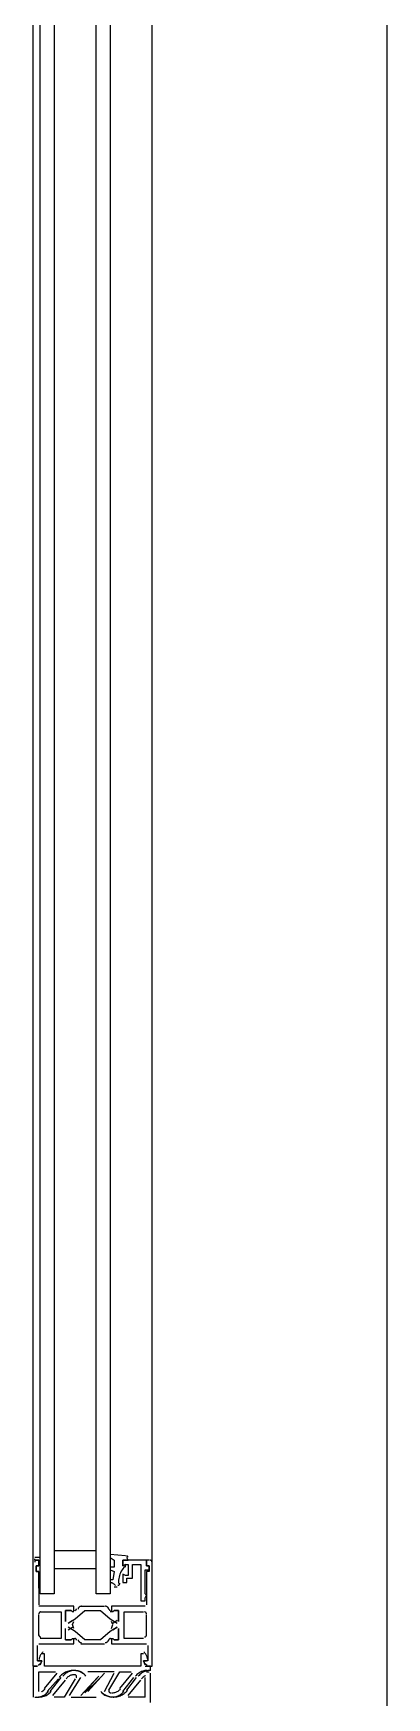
# Model space of a CAD drawing. Header units: millimetres. Extents: x 7649 to 34105, y 3983 to 25377.
# Drawn here: x 8473 to 8607, y 17066 to 17696 of the extents above; entities that cross this region are included whole.
import ezdxf

# ---------------------------------------------------------------- set-up
doc = ezdxf.new("R2010")
doc.units = ezdxf.units.MM

msp = doc.modelspace()

# ---------------------------------------------------------------- linework, layer by layer
at = {"layer": 'GEOMETRY', "color": 7}
for p, q in [((8606.71944, 19536.48056), (8606.71944, 14604.64722)), ((8472.84028, 17117.65972), (8472.84028, 18283.41389)), ((8472.84028, 17116.60139), (8472.84028, 18283.41389)), ((8517.81944, 17116.60139), (8517.81944, 18284.47222)), ((8480.77778, 17121.36389), (8496.65278, 17121.36389)), ((8507.76528, 17119.24722), (8501.94444, 17119.77639)), ((8501.94444, 17119.77639), (8501.94444, 17118.71806)), ((8508.16474, 17119.23568), (8508.09902, 17119.2442)), ((8508.22896, 17119.22186), (8508.16474, 17119.23568)), ((8508.2914, 17119.20291), (8508.22896, 17119.22186)), ((8508.35179, 17119.17901), (8508.2914, 17119.20291)), ((8508.40985, 17119.15036), (8508.35179, 17119.17901)), ((8508.46529, 17119.11713), (8508.40985, 17119.15036)), ((8508.51785, 17119.0795), (8508.46529, 17119.11713)), ((8508.56725, 17119.03765), (8508.51785, 17119.0795)), ((8508.61321, 17118.99177), (8508.56725, 17119.03765)), ((8472.84028, 17077.44306), (8472.84028, 17116.60139)), ((8475.48611, 17118.71806), (8473.36944, 17118.71806)), ((8473.36944, 17117.65972), (8473.36944, 17118.18889)), ((8474.95694, 17117.65972), (8473.36944, 17117.65972)), ((8473.37669, 17116.97368), (8473.36944, 17116.86597)), ((8473.3978, 17117.07698), (8473.37669, 17116.97368)), ((8473.43182, 17117.17494), (8473.3978, 17117.07698)), ((8473.47781, 17117.26659), (8473.43182, 17117.17494)), ((8473.53483, 17117.35101), (8473.47781, 17117.26659)), ((8473.60193, 17117.42724), (8473.53483, 17117.35101)), ((8473.67816, 17117.49433), (8473.60193, 17117.42724)), ((8473.76257, 17117.55135), (8473.67816, 17117.49433)), ((8473.85423, 17117.59735), (8473.76257, 17117.55135)), ((8473.95218, 17117.63137), (8473.85423, 17117.59735)), ((8473.89861, 17117.65972), (8474.95694, 17117.65972)), ((8473.89861, 17113.42639), (8473.89861, 17115.54306)), ((8473.89861, 17115.54306), (8474.95694, 17115.54306)), ((8474.95694, 17115.54306), (8473.89861, 17115.54306)), ((8473.89861, 17115.54306), (8473.89861, 17113.42639)), ((8474.95694, 17113.42639), (8473.89861, 17113.42639)), ((8473.89861, 17113.42639), (8474.95694, 17113.42639)), ((8474.05549, 17117.65248), (8473.95218, 17117.63137)), ((8474.16319, 17117.65972), (8474.05549, 17117.65248)), ((8474.95694, 17115.54306), (8474.95694, 17117.65972)), ((8474.95694, 17117.65972), (8474.95694, 17115.54306)), ((8474.95694, 17107.07639), (8474.95694, 17113.42639)), ((8474.95694, 17113.42639), (8474.95694, 17100.72639)), ((8475.48611, 17107.07639), (8475.48611, 17118.71806)), ((8480.77778, 17114.48472), (8496.65278, 17114.48472)), ((8501.94444, 17118.71806), (8503.53194, 17117.65972)), ((8503.53194, 17115.01389), (8501.94444, 17115.01389)), ((8501.94444, 17115.01389), (8501.94444, 17113.95556)), ((8501.94444, 17113.95556), (8503.53194, 17113.42639)), ((8503.53194, 17113.42639), (8503.00278, 17110.25139)), ((8503.53194, 17117.65972), (8503.53194, 17115.01389)), ((8505.88288, 17112.91319), (8505.65414, 17112.37061)), ((8506.15028, 17113.43859), (8505.88288, 17112.91319)), ((8506.45552, 17113.94463), (8506.15028, 17113.43859)), ((8506.79777, 17114.42913), (8506.45552, 17113.94463)), ((8506.70694, 17115.54306), (8506.70694, 17117.65972)), ((8506.70694, 17117.65972), (8508.82361, 17117.65972)), ((8515.70278, 17117.65972), (8506.70694, 17117.65972)), ((8506.70694, 17117.65972), (8506.70694, 17115.54306)), ((8507.76528, 17116.07222), (8506.70694, 17115.54306)), ((8506.70694, 17115.54306), (8507.76528, 17116.07222)), ((8507.17621, 17114.88992), (8506.79777, 17114.42913)), ((8507.59001, 17115.32483), (8507.17621, 17114.88992)), ((8507.76528, 17115.01389), (8507.76528, 17116.07222)), ((8507.76528, 17116.07222), (8508.82361, 17116.07222)), ((8508.82361, 17117.65972), (8508.29444, 17118.71806)), ((8508.65545, 17118.94203), (8508.61321, 17118.99177)), ((8508.6937, 17118.88863), (8508.65545, 17118.94203)), ((8508.72768, 17118.83173), (8508.6937, 17118.88863)), ((8508.82361, 17116.07222), (8508.82361, 17111.83889)), ((8510.41111, 17110.78056), (8510.41111, 17116.07222)), ((8510.41111, 17116.07222), (8513.58611, 17116.07222)), ((8513.58611, 17116.07222), (8513.58611, 17102.31389)), ((8515.17361, 17104.95972), (8515.17361, 17113.95556)), ((8515.17361, 17113.95556), (8516.76111, 17113.95556)), ((8515.70278, 17115.54306), (8515.70278, 17117.65972)), ((8516.76111, 17117.65972), (8515.70278, 17117.65972)), ((8515.70278, 17117.65972), (8515.70278, 17115.54306)), ((8516.76111, 17115.54306), (8515.70278, 17115.54306)), ((8515.70278, 17115.54306), (8516.76111, 17115.54306)), ((8516.76111, 17113.42639), (8515.70278, 17113.42639)), ((8515.70278, 17113.42639), (8515.70278, 17100.72639)), ((8516.76111, 17113.95556), (8516.76111, 17115.54306)), ((8516.76111, 17115.54306), (8516.76111, 17113.42639)), ((8517.1334, 17117.65248), (8517.02569, 17117.65972)), ((8517.23671, 17117.63137), (8517.1334, 17117.65248)), ((8517.33466, 17117.59735), (8517.23671, 17117.63137)), ((8517.42632, 17117.55135), (8517.33466, 17117.59735)), ((8517.51073, 17117.49433), (8517.42632, 17117.55135)), ((8517.58696, 17117.42724), (8517.51073, 17117.49433)), ((8517.65406, 17117.35101), (8517.58696, 17117.42724)), ((8517.71107, 17117.26659), (8517.65406, 17117.35101)), ((8517.75707, 17117.17494), (8517.71107, 17117.26659)), ((8517.79109, 17117.07698), (8517.75707, 17117.17494)), ((8517.8122, 17116.97368), (8517.79109, 17117.07698)), ((8517.81944, 17116.86597), (8517.8122, 17116.97368)), ((8517.81944, 17077.44306), (8517.81944, 17116.60139)), ((8474.95694, 17107.07639), (8475.48611, 17107.07639)), ((8503.00278, 17110.25139), (8501.94444, 17110.25139)), ((8501.94444, 17110.25139), (8501.94444, 17109.19306)), ((8502.19048, 17109.14792), (8501.99677, 17109.17575)), ((8502.38081, 17109.1074), (8502.19048, 17109.14792)), ((8502.56718, 17109.05451), (8502.38081, 17109.1074)), ((8502.74905, 17108.98956), (8502.56718, 17109.05451)), ((8502.92585, 17108.91286), (8502.74905, 17108.98956)), ((8503.09701, 17108.82473), (8502.92585, 17108.91286)), ((8503.26197, 17108.72548), (8503.09701, 17108.82473)), ((8503.42017, 17108.61543), (8503.26197, 17108.72548)), ((8503.57104, 17108.49488), (8503.42017, 17108.61543)), ((8503.53194, 17107.60556), (8504.59028, 17107.60556)), ((8503.71403, 17108.36416), (8503.57104, 17108.49488)), ((8503.84858, 17108.22358), (8503.71403, 17108.36416)), ((8503.97411, 17108.07344), (8503.84858, 17108.22358)), ((8504.85486, 17108.13472), (8504.9097, 17108.13662)), ((8504.9097, 17108.13662), (8504.96395, 17108.14225)), ((8504.96395, 17108.14225), (8505.01744, 17108.15154)), ((8505.01744, 17108.15154), (8505.06999, 17108.16443)), ((8505.06999, 17108.16443), (8505.12142, 17108.18082)), ((8505.14243, 17110.07201), (8505.11944, 17109.47617)), ((8505.11944, 17109.47617), (8505.14008, 17108.87622)), ((8505.12142, 17108.18082), (8505.17158, 17108.20064)), ((8505.20822, 17110.66154), (8505.14243, 17110.07201)), ((8505.17158, 17108.20064), (8505.22027, 17108.22383)), ((8505.31599, 17111.24261), (8505.20822, 17110.66154)), ((8505.22027, 17108.22383), (8505.26732, 17108.2503)), ((8505.26732, 17108.2503), (8505.31256, 17108.27997)), ((8505.31256, 17108.27997), (8505.35582, 17108.31277)), ((8505.46491, 17111.81302), (8505.31599, 17111.24261)), ((8505.35582, 17108.31277), (8505.39692, 17108.34863)), ((8505.39692, 17108.34863), (8505.43568, 17108.38746)), ((8505.43568, 17108.38746), (8505.47167, 17108.42888)), ((8505.65414, 17112.37061), (8505.46491, 17111.81302)), ((8505.47167, 17108.42888), (8505.50452, 17108.47242)), ((8505.50452, 17108.47242), (8505.53418, 17108.51789)), ((8505.53418, 17108.51789), (8505.56057, 17108.56512)), ((8505.56057, 17108.56512), (8505.58363, 17108.61394)), ((8505.58363, 17108.61394), (8505.60331, 17108.66415)), ((8505.60331, 17108.66415), (8505.61953, 17108.71558)), ((8505.61953, 17108.71558), (8505.63223, 17108.76805)), ((8505.63223, 17108.76805), (8505.64136, 17108.82138)), ((8505.64136, 17108.82138), (8505.64684, 17108.87539)), ((8505.64861, 17108.92991), (8505.64662, 17108.98474)), ((8505.64684, 17108.87539), (8505.64861, 17108.92991)), ((8507.76528, 17111.83889), (8506.70694, 17112.36806)), ((8506.70694, 17112.36806), (8506.70694, 17109.19306)), ((8506.70694, 17109.19306), (8508.29444, 17109.19306)), ((8508.82361, 17111.83889), (8507.76528, 17111.83889)), ((8508.29444, 17109.19306), (8508.29444, 17110.78056)), ((8508.29444, 17110.78056), (8510.41111, 17110.78056)), ((8488.18611, 17100.19722), (8474.95694, 17100.19722)), ((8488.18611, 17098.60972), (8488.18611, 17100.19722)), ((8490.63989, 17100.11609), (8490.50081, 17100.05562)), ((8490.78632, 17100.1605), (8490.63989, 17100.11609)), ((8490.93893, 17100.18788), (8490.78632, 17100.1605)), ((8490.83194, 17100.19722), (8499.82778, 17100.19722)), ((8491.09653, 17100.19722), (8490.93893, 17100.18788)), ((8500.24996, 17100.18788), (8500.09236, 17100.19722)), ((8500.40256, 17100.1605), (8500.24996, 17100.18788)), ((8500.549, 17100.11609), (8500.40256, 17100.1605)), ((8500.68808, 17100.05562), (8500.549, 17100.11609)), ((8515.17361, 17100.19722), (8502.47361, 17100.19722)), ((8502.47361, 17100.19722), (8502.47361, 17098.60972)), ((8513.58611, 17102.31389), (8515.17361, 17102.31389)), ((8515.70278, 17104.43056), (8515.17361, 17104.95972)), ((8515.17361, 17103.37222), (8515.70278, 17104.43056)), ((8515.17361, 17102.31389), (8515.17361, 17103.37222)), ((8474.96419, 17097.39451), (8474.95694, 17097.28681)), ((8474.95694, 17089.08472), (8474.95694, 17097.02222)), ((8474.9853, 17097.49782), (8474.96419, 17097.39451)), ((8475.01932, 17097.59577), (8474.9853, 17097.49782)), ((8475.06531, 17097.68743), (8475.01932, 17097.59577)), ((8475.12233, 17097.77184), (8475.06531, 17097.68743)), ((8475.18943, 17097.84807), (8475.12233, 17097.77184)), ((8475.26566, 17097.91517), (8475.18943, 17097.84807)), ((8475.35007, 17097.97219), (8475.26566, 17097.91517)), ((8475.44173, 17098.01818), (8475.35007, 17097.97219)), ((8475.53968, 17098.0522), (8475.44173, 17098.01818)), ((8475.48611, 17098.08056), (8483.42361, 17098.08056)), ((8475.64299, 17098.07331), (8475.53968, 17098.0522)), ((8475.75069, 17098.08056), (8475.64299, 17098.07331)), ((8483.42361, 17098.08056), (8483.42361, 17088.02639)), ((8487.12778, 17098.60972), (8485.01111, 17098.60972)), ((8485.01111, 17098.60972), (8485.01111, 17094.37639)), ((8485.01111, 17094.37639), (8485.01111, 17098.60972)), ((8485.01111, 17098.60972), (8487.12778, 17098.60972)), ((8486.06944, 17093.84722), (8488.71528, 17095.43472)), ((8486.06944, 17093.84722), (8487.65694, 17094.90556)), ((8487.65694, 17098.08056), (8487.12778, 17098.60972)), ((8487.12778, 17098.60972), (8487.65694, 17098.08056)), ((8487.65694, 17098.08056), (8488.18611, 17098.60972)), ((8488.18611, 17098.08056), (8487.65694, 17098.08056)), ((8487.65694, 17093.31806), (8488.18611, 17094.37639)), ((8488.56551, 17098.61807), (8488.64819, 17098.63466)), ((8488.64819, 17098.63466), (8488.72752, 17098.65951)), ((8488.71528, 17095.43472), (8492.41944, 17098.60972)), ((8488.72752, 17098.65951), (8488.80303, 17098.69215)), ((8488.80303, 17098.69215), (8488.87423, 17098.73212)), ((8488.87423, 17098.73212), (8488.94065, 17098.77897)), ((8488.94065, 17098.77897), (8489.00181, 17098.83223)), ((8489.00181, 17098.83223), (8489.05723, 17098.89144)), ((8489.05723, 17098.89144), (8489.10643, 17098.95614)), ((8489.10643, 17098.95614), (8489.14893, 17099.02586)), ((8489.14893, 17099.02586), (8489.18426, 17099.10015)), ((8489.18426, 17099.10015), (8489.21193, 17099.17855)), ((8489.21193, 17099.17855), (8489.23147, 17099.26058)), ((8489.83278, 17099.2658), (8489.79522, 17099.11246)), ((8489.88718, 17099.41099), (8489.83278, 17099.2658)), ((8489.95724, 17099.54703), (8489.88718, 17099.41099)), ((8490.04176, 17099.67296), (8489.95724, 17099.54703)), ((8490.13956, 17099.78776), (8490.04176, 17099.67296)), ((8490.24946, 17099.89047), (8490.13956, 17099.78776)), ((8490.37027, 17099.98008), (8490.24946, 17099.89047)), ((8490.50081, 17100.05562), (8490.37027, 17099.98008)), ((8492.41944, 17098.60972), (8498.24028, 17098.60972)), ((8498.24028, 17098.60972), (8501.94444, 17095.43472)), ((8500.81862, 17099.98008), (8500.68808, 17100.05562)), ((8500.93943, 17099.89047), (8500.81862, 17099.98008)), ((8501.04933, 17099.78776), (8500.93943, 17099.89047)), ((8501.14713, 17099.67296), (8501.04933, 17099.78776)), ((8501.23165, 17099.54703), (8501.14713, 17099.67296)), ((8501.3017, 17099.41099), (8501.23165, 17099.54703)), ((8501.3561, 17099.2658), (8501.3017, 17099.41099)), ((8501.39367, 17099.11246), (8501.3561, 17099.2658)), ((8501.42825, 17099.26058), (8501.44637, 17099.18343)), ((8501.44637, 17099.18343), (8501.47173, 17099.10939)), ((8501.47173, 17099.10939), (8501.50393, 17099.03887)), ((8501.50393, 17099.03887), (8501.5426, 17098.97226)), ((8501.5426, 17098.97226), (8501.58734, 17098.90997)), ((8501.58734, 17098.90997), (8501.63776, 17098.85239)), ((8501.63776, 17098.85239), (8501.69349, 17098.79992)), ((8501.69349, 17098.79992), (8501.75414, 17098.75297)), ((8501.75414, 17098.75297), (8501.81931, 17098.71194)), ((8501.81931, 17098.71194), (8501.88863, 17098.67722)), ((8501.88863, 17098.67722), (8501.96171, 17098.64922)), ((8503.00278, 17098.08056), (8501.94444, 17098.08056)), ((8501.94444, 17095.43472), (8504.59028, 17093.84722)), ((8501.96171, 17098.64922), (8502.03816, 17098.62833)), ((8502.47361, 17098.60972), (8503.00278, 17098.08056)), ((8503.00278, 17093.31806), (8502.47361, 17094.37639)), ((8503.53194, 17098.60972), (8503.00278, 17098.08056)), ((8503.00278, 17098.08056), (8503.53194, 17098.60972)), ((8503.00278, 17093.84722), (8504.59028, 17094.90556)), ((8505.11944, 17098.60972), (8503.53194, 17098.60972)), ((8503.53194, 17098.60972), (8505.11944, 17098.60972)), ((8505.11944, 17094.37639), (8505.11944, 17098.60972)), ((8505.11944, 17098.60972), (8505.11944, 17094.37639)), ((8507.23611, 17088.02639), (8507.23611, 17098.08056)), ((8507.23611, 17098.08056), (8514.64444, 17098.08056)), ((8515.01674, 17098.07331), (8514.90903, 17098.08056)), ((8515.12004, 17098.0522), (8515.01674, 17098.07331)), ((8515.21799, 17098.01818), (8515.12004, 17098.0522)), ((8515.30965, 17097.97219), (8515.21799, 17098.01818)), ((8515.39407, 17097.91517), (8515.30965, 17097.97219)), ((8515.47029, 17097.84807), (8515.39407, 17097.91517)), ((8515.53739, 17097.77184), (8515.47029, 17097.84807)), ((8515.59441, 17097.68743), (8515.53739, 17097.77184)), ((8515.6404, 17097.59577), (8515.59441, 17097.68743)), ((8515.67442, 17097.49782), (8515.6404, 17097.59577)), ((8515.69553, 17097.39451), (8515.67442, 17097.49782)), ((8515.70278, 17097.28681), (8515.69553, 17097.39451)), ((8515.70278, 17089.08472), (8515.70278, 17097.02222)), ((8474.95694, 17089.34931), (8474.96419, 17089.2416)), ((8474.96419, 17089.2416), (8474.9853, 17089.13829)), ((8474.9853, 17089.13829), (8475.01932, 17089.04034)), ((8475.01932, 17089.04034), (8475.06531, 17088.94868)), ((8475.06531, 17088.94868), (8475.12233, 17088.86427)), ((8475.12233, 17088.86427), (8475.18943, 17088.78804)), ((8475.18943, 17088.78804), (8475.26566, 17088.72094)), ((8475.26566, 17088.72094), (8475.35007, 17088.66393)), ((8475.35007, 17088.66393), (8475.44173, 17088.61793)), ((8475.44173, 17088.61793), (8475.53968, 17088.58391)), ((8483.42361, 17088.02639), (8475.48611, 17088.02639)), ((8475.53968, 17088.58391), (8475.64299, 17088.5628)), ((8475.64299, 17088.5628), (8475.75069, 17088.55556)), ((8485.01111, 17087.49722), (8485.01111, 17091.73056)), ((8485.01111, 17087.49722), (8485.01111, 17091.73056)), ((8485.01111, 17087.49722), (8487.12778, 17087.49722)), ((8487.12778, 17087.49722), (8485.01111, 17087.49722)), ((8488.71528, 17090.67222), (8486.06944, 17092.25972)), ((8486.06944, 17091.20139), (8487.65694, 17092.25972)), ((8487.12778, 17087.49722), (8487.65694, 17088.02639)), ((8487.65694, 17088.02639), (8487.12778, 17087.49722)), ((8488.18611, 17091.73056), (8487.65694, 17093.31806)), ((8487.65694, 17088.02639), (8488.71528, 17088.02639)), ((8488.18611, 17087.49722), (8487.65694, 17088.02639)), ((8488.18611, 17085.90972), (8488.18611, 17087.49722)), ((8488.68354, 17087.99149), (8488.60525, 17088.0112)), ((8488.75845, 17087.96434), (8488.68354, 17087.99149)), ((8492.41944, 17087.49722), (8488.71528, 17090.67222)), ((8488.82958, 17087.93017), (8488.75845, 17087.96434)), ((8488.89652, 17087.88939), (8488.82958, 17087.93017)), ((8488.95884, 17087.84242), (8488.89652, 17087.88939)), ((8489.01614, 17087.78969), (8488.95884, 17087.84242)), ((8489.06801, 17087.73161), (8489.01614, 17087.78969)), ((8489.11404, 17087.66859), (8489.06801, 17087.73161)), ((8489.15381, 17087.60105), (8489.11404, 17087.66859)), ((8489.18691, 17087.52942), (8489.15381, 17087.60105)), ((8489.21294, 17087.45411), (8489.18691, 17087.52942)), ((8489.79522, 17087.52365), (8489.83278, 17087.37031)), ((8498.24028, 17087.49722), (8492.41944, 17087.49722)), ((8501.94444, 17090.67222), (8498.24028, 17087.49722)), ((8501.3561, 17087.37031), (8501.39367, 17087.52365)), ((8501.47657, 17087.53863), (8501.44821, 17087.45899)), ((8501.51283, 17087.614), (8501.47657, 17087.53863)), ((8501.55647, 17087.6846), (8501.51283, 17087.614)), ((8501.60699, 17087.74995), (8501.55647, 17087.6846)), ((8501.66389, 17087.80958), (8501.60699, 17087.74995)), ((8501.72664, 17087.863), (8501.66389, 17087.80958)), ((8501.79475, 17087.90974), (8501.72664, 17087.863)), ((8501.86771, 17087.94932), (8501.79475, 17087.90974)), ((8501.945, 17087.98125), (8501.86771, 17087.94932)), ((8504.59028, 17092.25972), (8501.94444, 17090.67222)), ((8501.94444, 17088.02639), (8503.00278, 17088.02639)), ((8502.02613, 17088.00506), (8501.945, 17087.98125)), ((8502.11058, 17088.02026), (8502.02613, 17088.00506)), ((8502.47361, 17091.73056), (8503.00278, 17093.31806)), ((8503.00278, 17088.02639), (8502.47361, 17087.49722)), ((8502.47361, 17087.49722), (8502.47361, 17085.90972)), ((8503.00278, 17091.20139), (8504.59028, 17092.25972)), ((8503.00278, 17088.02639), (8503.53194, 17087.49722)), ((8503.53194, 17087.49722), (8503.00278, 17088.02639)), ((8503.53194, 17087.49722), (8505.11944, 17087.49722)), ((8505.11944, 17087.49722), (8503.53194, 17087.49722)), ((8505.11944, 17087.49722), (8505.11944, 17091.73056)), ((8505.11944, 17091.73056), (8505.11944, 17087.49722)), ((8514.64444, 17088.02639), (8507.23611, 17088.02639)), ((8514.90903, 17088.55556), (8515.01674, 17088.5628)), ((8515.01674, 17088.5628), (8515.12004, 17088.58391)), ((8515.12004, 17088.58391), (8515.21799, 17088.61793)), ((8515.21799, 17088.61793), (8515.30965, 17088.66393)), ((8515.30965, 17088.66393), (8515.39407, 17088.72094)), ((8515.39407, 17088.72094), (8515.47029, 17088.78804)), ((8515.47029, 17088.78804), (8515.53739, 17088.86427)), ((8515.53739, 17088.86427), (8515.59441, 17088.94868)), ((8515.59441, 17088.94868), (8515.6404, 17089.04034)), ((8515.6404, 17089.04034), (8515.67442, 17089.13829)), ((8515.67442, 17089.13829), (8515.69553, 17089.2416)), ((8515.69553, 17089.2416), (8515.70278, 17089.34931)), ((8474.42778, 17079.55972), (8474.42778, 17085.38056)), ((8474.95694, 17085.90972), (8488.18611, 17085.90972)), ((8475.3738, 17081.29947), (8475.2708, 17081.04361)), ((8475.49058, 17081.54913), (8475.3738, 17081.29947)), ((8475.62086, 17081.79201), (8475.49058, 17081.54913)), ((8475.76437, 17082.02755), (8475.62086, 17081.79201)), ((8475.92081, 17082.25519), (8475.76437, 17082.02755)), ((8476.08991, 17082.47437), (8475.92081, 17082.25519)), ((8477.07361, 17082.20556), (8476.01528, 17082.20556)), ((8476.27139, 17082.68453), (8476.08991, 17082.47437)), ((8476.46496, 17082.88509), (8476.27139, 17082.68453)), ((8477.07361, 17077.44306), (8477.07361, 17082.20556)), ((8489.23147, 17087.37553), (8489.21294, 17087.45411)), ((8489.83278, 17087.37031), (8489.88718, 17087.22513)), ((8489.88718, 17087.22513), (8489.95724, 17087.08908)), ((8489.95724, 17087.08908), (8490.04176, 17086.96316)), ((8490.04176, 17086.96316), (8490.13956, 17086.84835)), ((8490.13956, 17086.84835), (8490.24946, 17086.74564)), ((8490.24946, 17086.74564), (8490.37027, 17086.65603)), ((8490.37027, 17086.65603), (8490.50081, 17086.58049)), ((8490.50081, 17086.58049), (8490.63989, 17086.52002)), ((8490.63989, 17086.52002), (8490.78632, 17086.47561)), ((8490.78632, 17086.47561), (8490.93893, 17086.44823)), ((8490.83194, 17085.90972), (8499.82778, 17085.90972)), ((8490.93893, 17086.44823), (8491.09653, 17086.43889)), ((8500.09236, 17086.43889), (8500.24996, 17086.44823)), ((8500.24996, 17086.44823), (8500.40256, 17086.47561)), ((8500.40256, 17086.47561), (8500.549, 17086.52002)), ((8500.549, 17086.52002), (8500.68808, 17086.58049)), ((8500.68808, 17086.58049), (8500.81862, 17086.65603)), ((8500.81862, 17086.65603), (8500.93943, 17086.74564)), ((8500.93943, 17086.74564), (8501.04933, 17086.84835)), ((8501.04933, 17086.84835), (8501.14713, 17086.96316)), ((8501.14713, 17086.96316), (8501.23165, 17087.08908)), ((8501.23165, 17087.08908), (8501.3017, 17087.22513)), ((8501.3017, 17087.22513), (8501.3561, 17087.37031)), ((8501.44821, 17087.45899), (8501.42825, 17087.37553)), ((8502.47361, 17085.90972), (8515.70278, 17085.90972)), ((8514.64444, 17082.20556), (8513.58611, 17082.20556)), ((8513.58611, 17082.20556), (8513.58611, 17077.44306)), ((8514.9175, 17082.68453), (8514.72393, 17082.88509)), ((8515.09897, 17082.47437), (8514.9175, 17082.68453)), ((8515.26808, 17082.25519), (8515.09897, 17082.47437)), ((8515.42452, 17082.02755), (8515.26808, 17082.25519)), ((8515.56803, 17081.79201), (8515.42452, 17082.02755)), ((8515.69831, 17081.54913), (8515.56803, 17081.79201)), ((8515.81509, 17081.29947), (8515.69831, 17081.54913)), ((8515.91808, 17081.04361), (8515.81509, 17081.29947)), ((8516.23194, 17085.38056), (8516.23194, 17079.55972)), ((8474.42778, 17077.44306), (8472.84028, 17077.44306)), ((8472.84028, 17077.44306), (8472.84028, 17065.80139)), ((8472.84028, 17077.44306), (8474.42778, 17077.44306)), ((8476.01528, 17079.55972), (8474.42778, 17079.55972)), ((8474.42778, 17079.55972), (8476.01528, 17079.55972)), ((8474.69236, 17077.97222), (8474.78114, 17077.97717)), ((8474.69236, 17077.97222), (8474.78114, 17077.97717)), ((8474.78114, 17077.97717), (8474.86743, 17077.9917)), ((8474.78114, 17077.97717), (8474.86743, 17077.9917)), ((8474.86743, 17077.9917), (8474.95064, 17078.01534)), ((8474.86743, 17077.9917), (8474.95064, 17078.01534)), ((8474.95064, 17078.01534), (8475.03014, 17078.04763)), ((8474.95064, 17078.01534), (8475.03014, 17078.04763)), ((8474.95694, 17075.32639), (8481.30694, 17075.32639)), ((8474.95694, 17067.91806), (8474.95694, 17075.32639)), ((8475.04737, 17080.24438), (8475.00235, 17079.9693)), ((8475.03014, 17078.04763), (8475.10531, 17078.08808)), ((8475.03014, 17078.04763), (8475.10531, 17078.08808)), ((8475.10731, 17080.5155), (8475.04737, 17080.24438)), ((8475.10531, 17078.08808), (8475.17556, 17078.13624)), ((8475.10531, 17078.08808), (8475.17556, 17078.13624)), ((8475.18188, 17080.7821), (8475.10731, 17080.5155)), ((8475.17556, 17078.13624), (8475.24025, 17078.19162)), ((8475.17556, 17078.13624), (8475.24025, 17078.19162)), ((8475.2708, 17081.04361), (8475.18188, 17080.7821)), ((8475.24025, 17078.19162), (8475.29879, 17078.25377)), ((8475.24025, 17078.19162), (8475.29879, 17078.25377)), ((8475.29879, 17078.25377), (8475.35055, 17078.3222)), ((8475.29879, 17078.25377), (8475.35055, 17078.3222)), ((8475.35055, 17078.3222), (8475.39493, 17078.39645)), ((8475.35055, 17078.3222), (8475.39493, 17078.39645)), ((8475.39493, 17078.39645), (8475.4313, 17078.47604)), ((8475.39493, 17078.39645), (8475.4313, 17078.47604)), ((8475.4313, 17078.47604), (8475.45906, 17078.56051)), ((8475.4313, 17078.47604), (8475.45906, 17078.56051)), ((8475.48611, 17077.97222), (8476.01528, 17079.55972)), ((8476.01528, 17079.55972), (8475.48611, 17077.97222)), ((8513.58611, 17077.44306), (8477.07361, 17077.44306)), ((8484.62293, 17074.97438), (8484.24947, 17074.74268)), ((8485.01096, 17075.18079), (8484.62293, 17074.97438)), ((8485.41226, 17075.36115), (8485.01096, 17075.18079)), ((8485.50228, 17075.00875), (8485.17014, 17074.78374)), ((8485.82554, 17075.51472), (8485.41226, 17075.36115)), ((8485.84937, 17075.20899), (8485.50228, 17075.00875)), ((8486.24952, 17075.64078), (8485.82554, 17075.51472)), ((8486.20997, 17075.38371), (8485.84937, 17075.20899)), ((8486.58269, 17075.53216), (8486.20997, 17075.38371)), ((8486.68291, 17075.73857), (8486.24952, 17075.64078)), ((8486.96609, 17075.65359), (8486.58269, 17075.53216)), ((8487.12442, 17075.80735), (8486.68291, 17075.73857)), ((8487.35879, 17075.74725), (8486.96609, 17075.65359)), ((8487.2569, 17075.82208), (8487.12442, 17075.80735)), ((8487.38958, 17075.83413), (8487.2569, 17075.82208)), ((8487.75934, 17075.81239), (8487.35879, 17075.74725)), ((8487.52243, 17075.8435), (8487.38958, 17075.83413)), ((8487.65539, 17075.8502), (8487.52243, 17075.8435)), ((8487.78844, 17075.85422), (8487.65539, 17075.8502)), ((8488.16636, 17075.84827), (8487.75934, 17075.81239)), ((8487.92153, 17075.85555), (8487.78844, 17075.85422)), ((8488.05462, 17075.85422), (8487.92153, 17075.85555)), ((8488.18766, 17075.8502), (8488.05462, 17075.85422)), ((8488.57491, 17075.85419), (8488.16636, 17075.84827)), ((8488.32063, 17075.8435), (8488.18766, 17075.8502)), ((8488.45347, 17075.83413), (8488.32063, 17075.8435)), ((8488.58615, 17075.82208), (8488.45347, 17075.83413)), ((8488.98003, 17075.83032), (8488.57491, 17075.85419)), ((8488.71863, 17075.80735), (8488.58615, 17075.82208)), ((8489.1031, 17075.74917), (8488.71863, 17075.80735)), ((8489.38023, 17075.77729), (8488.98003, 17075.83032)), ((8489.48186, 17075.6689), (8489.1031, 17075.74917)), ((8489.77405, 17075.69569), (8489.38023, 17075.77729)), ((8489.85401, 17075.56698), (8489.48186, 17075.6689)), ((8490.15998, 17075.58611), (8489.77405, 17075.69569)), ((8490.21869, 17075.44387), (8489.85401, 17075.56698)), ((8490.53656, 17075.44917), (8490.15998, 17075.58611)), ((8490.57502, 17075.3), (8490.21869, 17075.44387)), ((8490.90229, 17075.28545), (8490.53656, 17075.44917)), ((8490.92211, 17075.13582), (8490.57502, 17075.3)), ((8491.2557, 17075.09557), (8490.90229, 17075.28545)), ((8491.2591, 17074.95178), (8490.92211, 17075.13582)), ((8491.5953, 17074.88012), (8491.2557, 17075.09557)), ((8491.5851, 17074.74834), (8491.2591, 17074.95178)), ((8491.91961, 17074.6397), (8491.5953, 17074.88012)), ((8503.53194, 17075.32639), (8493.47778, 17075.32639)), ((8501.41528, 17068.44722), (8505.64861, 17075.32639)), ((8505.64861, 17075.32639), (8509.88194, 17075.32639)), ((8513.12054, 17075.07085), (8512.76462, 17074.83965)), ((8513.49255, 17075.27397), (8513.12054, 17075.07085)), ((8513.87896, 17075.44815), (8513.49255, 17075.27397)), ((8513.89275, 17074.88811), (8513.53446, 17074.62181)), ((8514.27805, 17075.59256), (8513.87896, 17075.44815)), ((8514.27011, 17075.12412), (8513.89275, 17074.88811)), ((8514.66455, 17075.32891), (8514.27011, 17075.12412)), ((8514.68814, 17075.70635), (8514.27805, 17075.59256)), ((8516.23194, 17079.55972), (8514.64444, 17079.55972)), ((8514.64444, 17079.55972), (8515.17361, 17077.97222)), ((8515.17361, 17077.97222), (8514.64444, 17079.55972)), ((8514.64444, 17079.55972), (8515.70278, 17079.55972)), ((8515.07408, 17075.50154), (8514.66455, 17075.32891)), ((8515.10752, 17075.78868), (8514.68814, 17075.70635)), ((8515.49672, 17075.64109), (8515.07408, 17075.50154)), ((8515.53449, 17075.8387), (8515.10752, 17075.78868)), ((8515.17361, 17077.44306), (8515.70278, 17077.44306)), ((8515.20066, 17078.56051), (8515.22842, 17078.47604)), ((8515.20066, 17078.56051), (8515.22842, 17078.47604)), ((8515.22842, 17078.47604), (8515.2648, 17078.39645)), ((8515.22842, 17078.47604), (8515.2648, 17078.39645)), ((8515.2648, 17078.39645), (8515.30917, 17078.3222)), ((8515.2648, 17078.39645), (8515.30917, 17078.3222)), ((8515.30917, 17078.3222), (8515.36093, 17078.25377)), ((8515.30917, 17078.3222), (8515.36093, 17078.25377)), ((8515.36093, 17078.25377), (8515.41947, 17078.19162)), ((8515.36093, 17078.25377), (8515.41947, 17078.19162)), ((8515.41947, 17078.19162), (8515.48417, 17078.13624)), ((8515.41947, 17078.19162), (8515.48417, 17078.13624)), ((8515.48417, 17078.13624), (8515.55441, 17078.08808)), ((8515.48417, 17078.13624), (8515.55441, 17078.08808)), ((8515.93048, 17075.74663), (8515.49672, 17075.64109)), ((8515.96736, 17075.85556), (8515.53449, 17075.8387)), ((8515.55441, 17078.08808), (8515.62959, 17078.04763)), ((8515.55441, 17078.08808), (8515.62959, 17078.04763)), ((8515.62959, 17078.04763), (8515.70908, 17078.01534)), ((8515.62959, 17078.04763), (8515.70908, 17078.01534)), ((8515.70278, 17077.44306), (8517.81944, 17077.44306)), ((8517.29028, 17077.44306), (8515.70278, 17077.44306)), ((8515.70278, 17075.32639), (8516.76111, 17075.32639)), ((8515.70908, 17078.01534), (8515.79229, 17077.9917)), ((8515.70908, 17078.01534), (8515.79229, 17077.9917)), ((8515.79229, 17077.9917), (8515.87858, 17077.97717)), ((8515.79229, 17077.9917), (8515.87858, 17077.97717)), ((8515.87858, 17077.97717), (8515.96736, 17077.97222)), ((8515.87858, 17077.97717), (8515.96736, 17077.97222)), ((8516.00701, 17080.7821), (8515.91808, 17081.04361)), ((8516.37338, 17075.81721), (8515.93048, 17075.74663)), ((8516.08158, 17080.5155), (8516.00701, 17080.7821)), ((8516.14152, 17080.24438), (8516.08158, 17080.5155)), ((8516.18654, 17079.9693), (8516.14152, 17080.24438)), ((8516.82343, 17075.85191), (8516.37338, 17075.81721)), ((8517.27864, 17075.84979), (8516.82343, 17075.85191)), ((8517.29028, 17075.85556), (8517.29028, 17077.44306)), ((8476.91383, 17068.49669), (8477.02417, 17068.60704)), ((8477.02417, 17068.60704), (8477.1302, 17068.72176)), ((8477.07361, 17068.97639), (8481.83611, 17074.79722)), ((8477.1302, 17068.72176), (8477.23179, 17068.84076)), ((8477.23179, 17068.84076), (8477.3288, 17068.96392)), ((8478.13194, 17067.91806), (8482.36528, 17072.68056)), ((8479.19028, 17067.91806), (8483.42361, 17073.20972)), ((8480.24861, 17066.33056), (8485.01111, 17072.15139)), ((8482.9269, 17073.57763), (8482.64552, 17073.23051)), ((8483.22927, 17073.90315), (8482.9269, 17073.57763)), ((8483.55135, 17074.20632), (8483.22927, 17073.90315)), ((8483.89184, 17074.48641), (8483.55135, 17074.20632)), ((8484.24947, 17074.74268), (8483.89184, 17074.48641)), ((8484.27744, 17073.96756), (8484.01917, 17073.65095)), ((8484.5563, 17074.26239), (8484.27744, 17073.96756)), ((8488.71528, 17072.68056), (8484.48194, 17065.80139)), ((8484.85434, 17074.5347), (8484.5563, 17074.26239)), ((8485.17014, 17074.78374), (8484.85434, 17074.5347)), ((8485.49738, 17072.95056), (8485.28532, 17072.69333)), ((8485.72814, 17073.18706), (8485.49738, 17072.95056)), ((8485.97604, 17073.40214), (8485.72814, 17073.18706)), ((8486.23957, 17073.59509), (8485.97604, 17073.40214)), ((8486.51718, 17073.76522), (8486.23957, 17073.59509)), ((8486.80734, 17073.91183), (8486.51718, 17073.76522)), ((8486.59861, 17066.33056), (8490.83194, 17073.20972)), ((8487.10851, 17074.03422), (8486.80734, 17073.91183)), ((8487.41917, 17074.1317), (8487.10851, 17074.03422)), ((8487.73778, 17074.20356), (8487.41917, 17074.1317)), ((8488.0628, 17074.24912), (8487.73778, 17074.20356)), ((8488.39271, 17074.26766), (8488.0628, 17074.24912)), ((8488.72596, 17074.2585), (8488.39271, 17074.26766)), ((8488.57337, 17074.25853), (8488.50575, 17074.26615)), ((8488.63947, 17074.2453), (8488.57337, 17074.25853)), ((8488.70377, 17074.22665), (8488.63947, 17074.2453)), ((8488.76596, 17074.20277), (8488.70377, 17074.22665)), ((8488.82573, 17074.17387), (8488.76596, 17074.20277)), ((8488.8828, 17074.14013), (8488.82573, 17074.17387)), ((8488.93685, 17074.10176), (8488.8828, 17074.14013)), ((8488.98759, 17074.05894), (8488.93685, 17074.10176)), ((8489.03473, 17074.01187), (8488.98759, 17074.05894)), ((8489.07795, 17073.96074), (8489.03473, 17074.01187)), ((8489.11696, 17073.90575), (8489.07795, 17073.96074)), ((8489.15145, 17073.8471), (8489.11696, 17073.90575)), ((8489.13811, 17073.07745), (8489.16958, 17073.13778)), ((8489.18081, 17073.78571), (8489.15145, 17073.8471)), ((8489.16958, 17073.13778), (8489.19555, 17073.2)), ((8489.20461, 17073.72263), (8489.18081, 17073.78571)), ((8489.19555, 17073.2), (8489.21602, 17073.26374)), ((8489.22286, 17073.65822), (8489.20461, 17073.72263)), ((8489.21602, 17073.26374), (8489.23097, 17073.32865)), ((8489.23555, 17073.59283), (8489.22286, 17073.65822)), ((8489.23097, 17073.32865), (8489.24041, 17073.39437)), ((8489.24271, 17073.52682), (8489.23555, 17073.59283)), ((8489.24041, 17073.39437), (8489.24432, 17073.46055)), ((8489.24432, 17073.46055), (8489.24271, 17073.52682)), ((8490.83194, 17066.33056), (8497.18194, 17073.20972)), ((8491.89924, 17074.52593), (8491.5851, 17074.74834)), ((8492.20063, 17074.28499), (8491.89924, 17074.52593)), ((8492.22714, 17074.37491), (8491.91961, 17074.6397)), ((8492.48841, 17074.02599), (8492.20063, 17074.28499)), ((8492.51642, 17074.08636), (8492.22714, 17074.37491)), ((8492.41944, 17067.91806), (8497.71111, 17073.73889)), ((8492.41944, 17067.38889), (8498.24028, 17073.20972)), ((8492.76168, 17073.74937), (8492.48841, 17074.02599)), ((8493.47778, 17067.91806), (8499.82778, 17074.79722)), ((8499.82778, 17067.91806), (8503.53194, 17074.79722)), ((8501.52161, 17068.57949), (8501.49014, 17068.51916)), ((8505.46075, 17068.46988), (8505.6915, 17068.70638)), ((8505.64861, 17068.97639), (8510.41111, 17074.79722)), ((8505.6915, 17068.70638), (8505.90357, 17068.96361)), ((8506.70694, 17067.91806), (8510.94028, 17073.20972)), ((8508.29444, 17068.44722), (8511.99861, 17073.20972)), ((8508.82361, 17066.33056), (8513.58611, 17072.15139)), ((8511.81039, 17073.98602), (8511.53583, 17073.65095)), ((8512.10785, 17074.29639), (8511.81039, 17073.98602)), ((8512.42649, 17074.58122), (8512.10785, 17074.29639)), ((8512.76462, 17074.83965), (8512.42649, 17074.58122)), ((8512.88302, 17074.00209), (8512.59384, 17073.65052)), ((8513.19722, 17074.32616), (8512.88302, 17074.00209)), ((8513.53446, 17074.62181), (8513.19722, 17074.32616)), ((8513.95709, 17072.81618), (8513.86009, 17072.69303)), ((8514.05869, 17072.93518), (8513.95709, 17072.81618)), ((8514.16472, 17073.04991), (8514.05869, 17072.93518)), ((8514.27506, 17073.16025), (8514.16472, 17073.04991)), ((8514.38957, 17073.26609), (8514.27506, 17073.16025)), ((8514.50809, 17073.36731), (8514.38957, 17073.26609)), ((8514.6305, 17073.4638), (8514.50809, 17073.36731)), ((8514.75666, 17073.55545), (8514.6305, 17073.4638)), ((8514.88641, 17073.64213), (8514.75666, 17073.55545)), ((8515.01963, 17073.72373), (8514.88641, 17073.64213)), ((8515.15617, 17073.80014), (8515.01963, 17073.72373)), ((8515.29589, 17073.87124), (8515.15617, 17073.80014)), ((8515.17361, 17065.80139), (8515.17361, 17073.20972)), ((8517.29028, 17063.68472), (8517.29028, 17074.79722)), ((8473.36944, 17065.80139), (8474.95694, 17065.80139)), ((8473.91025, 17065.80715), (8474.36546, 17065.80504)), ((8474.36546, 17065.80504), (8474.81551, 17065.83974)), ((8474.81551, 17065.83974), (8475.25841, 17065.91032)), ((8475.22153, 17065.80139), (8475.6544, 17065.81825)), ((8475.25841, 17065.91032), (8475.69217, 17066.01585)), ((8475.6544, 17065.81825), (8476.08137, 17065.86826)), ((8475.69217, 17066.01585), (8476.11481, 17066.1554)), ((8475.893, 17067.7857), (8476.03272, 17067.8568)), ((8476.03272, 17067.8568), (8476.16926, 17067.93321)), ((8476.08137, 17065.86826), (8476.50075, 17065.95059)), ((8476.11481, 17066.1554), (8476.52434, 17066.32804)), ((8476.16926, 17067.93321), (8476.30248, 17068.01482)), ((8476.30248, 17068.01482), (8476.43223, 17068.1015)), ((8476.43223, 17068.1015), (8476.55839, 17068.19314)), ((8476.50075, 17065.95059), (8476.91084, 17066.06438)), ((8476.52434, 17066.32804), (8476.91878, 17066.53282)), ((8476.55839, 17068.19314), (8476.6808, 17068.28963)), ((8476.6808, 17068.28963), (8476.79932, 17068.39086)), ((8476.79932, 17068.39086), (8476.91383, 17068.49669)), ((8476.91084, 17066.06438), (8477.30993, 17066.20879)), ((8476.91878, 17066.53282), (8477.29614, 17066.76883)), ((8477.29614, 17066.76883), (8477.65443, 17067.03513)), ((8477.30993, 17066.20879), (8477.69634, 17066.38298)), ((8477.65443, 17067.03513), (8477.99167, 17067.33078)), ((8477.69634, 17066.38298), (8478.06835, 17066.58609)), ((8477.99167, 17067.33078), (8478.30587, 17067.65486)), ((8478.06835, 17066.58609), (8478.42427, 17066.81729)), ((8478.30587, 17067.65486), (8478.59504, 17068.00643)), ((8478.42427, 17066.81729), (8478.7624, 17067.07572)), ((8478.7624, 17067.07572), (8479.08104, 17067.36055)), ((8479.08104, 17067.36055), (8479.37849, 17067.67092)), ((8479.37849, 17067.67092), (8479.65306, 17068.006)), ((8484.48194, 17065.80139), (8480.77778, 17065.80139)), ((8487.12778, 17065.80139), (8496.65278, 17065.80139)), ((8498.42721, 17067.90758), (8498.70048, 17067.63095)), ((8498.67246, 17067.57059), (8498.96175, 17067.28203)), ((8498.70048, 17067.63095), (8498.98826, 17067.37195)), ((8498.96175, 17067.28203), (8499.26928, 17067.01725)), ((8498.98826, 17067.37195), (8499.28965, 17067.13102)), ((8499.26928, 17067.01725), (8499.59359, 17066.77683)), ((8499.28965, 17067.13102), (8499.60379, 17066.90861)), ((8499.59359, 17066.77683), (8499.93319, 17066.56137)), ((8499.60379, 17066.90861), (8499.92979, 17066.70516)), ((8499.92979, 17066.70516), (8500.26678, 17066.52113)), ((8499.93319, 17066.56137), (8500.2866, 17066.37149)), ((8500.26678, 17066.52113), (8500.61387, 17066.35695)), ((8500.2866, 17066.37149), (8500.65233, 17066.20778)), ((8500.61387, 17066.35695), (8500.9702, 17066.21308)), ((8500.65233, 17066.20778), (8501.02891, 17066.07083)), ((8500.9702, 17066.21308), (8501.33488, 17066.08996)), ((8501.02891, 17066.07083), (8501.41484, 17065.96126)), ((8501.33488, 17066.08996), (8501.70703, 17065.98804)), ((8501.41484, 17065.96126), (8501.80866, 17065.87965)), ((8501.41931, 17068.26257), (8501.4154, 17068.19639)), ((8501.4154, 17068.19639), (8501.41702, 17068.13012)), ((8501.41702, 17068.13012), (8501.42417, 17068.06411)), ((8501.42875, 17068.32829), (8501.41931, 17068.26257)), ((8501.42417, 17068.06411), (8501.43686, 17067.99872)), ((8501.4437, 17068.3932), (8501.42875, 17068.32829)), ((8501.43686, 17067.99872), (8501.45511, 17067.93431)), ((8501.46417, 17068.45694), (8501.4437, 17068.3932)), ((8501.45511, 17067.93431), (8501.47891, 17067.87123)), ((8501.49014, 17068.51916), (8501.46417, 17068.45694)), ((8501.47891, 17067.87123), (8501.50827, 17067.80985)), ((8501.50827, 17067.80985), (8501.54277, 17067.75119)), ((8501.54277, 17067.75119), (8501.58178, 17067.69621)), ((8501.58178, 17067.69621), (8501.625, 17067.64508)), ((8501.625, 17067.64508), (8501.67213, 17067.59801)), ((8501.67213, 17067.59801), (8501.72287, 17067.55519)), ((8501.70703, 17065.98804), (8502.08579, 17065.90777)), ((8501.72287, 17067.55519), (8501.77693, 17067.51681)), ((8501.77693, 17067.51681), (8501.83399, 17067.48307)), ((8501.80866, 17065.87965), (8502.20886, 17065.82662)), ((8501.83399, 17067.48307), (8501.89377, 17067.45417)), ((8501.89377, 17067.45417), (8501.95595, 17067.4303)), ((8501.95595, 17067.4303), (8502.02025, 17067.41165)), ((8502.02025, 17067.41165), (8502.08636, 17067.39842)), ((8502.08579, 17065.90777), (8502.47026, 17065.84959)), ((8502.08636, 17067.39842), (8502.15397, 17067.3908)), ((8502.20886, 17065.82662), (8502.61398, 17065.80276)), ((8502.46293, 17067.39845), (8502.79618, 17067.38928)), ((8502.47026, 17065.84959), (8502.60274, 17065.83486)), ((8502.60274, 17065.83486), (8502.73542, 17065.82281)), ((8502.61398, 17065.80276), (8503.02253, 17065.80867)), ((8502.73542, 17065.82281), (8502.86826, 17065.81344)), ((8502.79618, 17067.38928), (8503.12608, 17067.40783)), ((8502.86826, 17065.81344), (8503.00123, 17065.80675)), ((8503.00123, 17065.80675), (8503.13427, 17065.80273)), ((8503.02253, 17065.80867), (8503.42954, 17065.84455)), ((8503.12608, 17067.40783), (8503.45111, 17067.45338)), ((8503.13427, 17065.80273), (8503.26736, 17065.80139)), ((8503.26736, 17065.80139), (8503.40045, 17065.80273)), ((8503.40045, 17065.80273), (8503.5335, 17065.80675)), ((8503.42954, 17065.84455), (8503.8301, 17065.9097)), ((8503.45111, 17067.45338), (8503.76972, 17067.52524)), ((8503.5335, 17065.80675), (8503.66646, 17065.81344)), ((8503.66646, 17065.81344), (8503.7993, 17065.82281)), ((8503.76972, 17067.52524), (8504.08038, 17067.62272)), ((8503.7993, 17065.82281), (8503.93199, 17065.83486)), ((8503.8301, 17065.9097), (8504.22279, 17066.00336)), ((8503.93199, 17065.83486), (8504.06447, 17065.84959)), ((8504.06447, 17065.84959), (8504.50598, 17065.91838)), ((8504.08038, 17067.62272), (8504.38155, 17067.74511)), ((8504.22279, 17066.00336), (8504.6062, 17066.12479)), ((8504.38155, 17067.74511), (8504.67171, 17067.89172)), ((8504.50598, 17065.91838), (8504.93937, 17066.01617)), ((8504.6062, 17066.12479), (8504.97892, 17066.27324)), ((8504.67171, 17067.89172), (8504.94932, 17068.06185)), ((8504.93937, 17066.01617), (8505.36335, 17066.14222)), ((8504.94932, 17068.06185), (8505.21285, 17068.2548)), ((8504.97892, 17066.27324), (8505.33952, 17066.44796)), ((8505.21285, 17068.2548), (8505.46075, 17068.46988)), ((8505.33952, 17066.44796), (8505.68661, 17066.64819)), ((8505.36335, 17066.14222), (8505.77663, 17066.2958)), ((8505.68661, 17066.64819), (8506.01875, 17066.87321)), ((8505.77663, 17066.2958), (8506.17793, 17066.47616)), ((8506.01875, 17066.87321), (8506.33455, 17067.12224)), ((8506.17793, 17066.47616), (8506.56595, 17066.68256)), ((8506.33455, 17067.12224), (8506.63259, 17067.39455)), ((8506.56595, 17066.68256), (8506.93942, 17066.91427)), ((8506.63259, 17067.39455), (8506.91145, 17067.68939)), ((8506.91145, 17067.68939), (8507.16972, 17068.006)), ((8506.93942, 17066.91427), (8507.29705, 17067.17053)), ((8507.29705, 17067.17053), (8507.63754, 17067.45063)), ((8507.63754, 17067.45063), (8507.95962, 17067.7538)), ((8507.95962, 17067.7538), (8508.26199, 17068.07931)), ((8508.26199, 17068.07931), (8508.54337, 17068.42643)), ((8515.17361, 17065.80139), (8508.82361, 17065.80139))]:
    msp.add_line(p, q, dxfattribs=at)
at = {"layer": 'RECTANGLES', "color": 7}
for p, q in [((8475.48611, 17104.95972), (8475.48611, 18295.05556)), ((8480.77778, 18295.05556), (8480.77778, 17104.95972)), ((8496.65278, 17104.95972), (8496.65278, 18295.05556)), ((8501.94444, 18295.05556), (8501.94444, 17104.95972)), ((8480.77778, 17104.95972), (8475.48611, 17104.95972)), ((8501.94444, 17104.95972), (8496.65278, 17104.95972))]:
    msp.add_line(p, q, dxfattribs=at)

doc.saveas('drawing.dxf')
